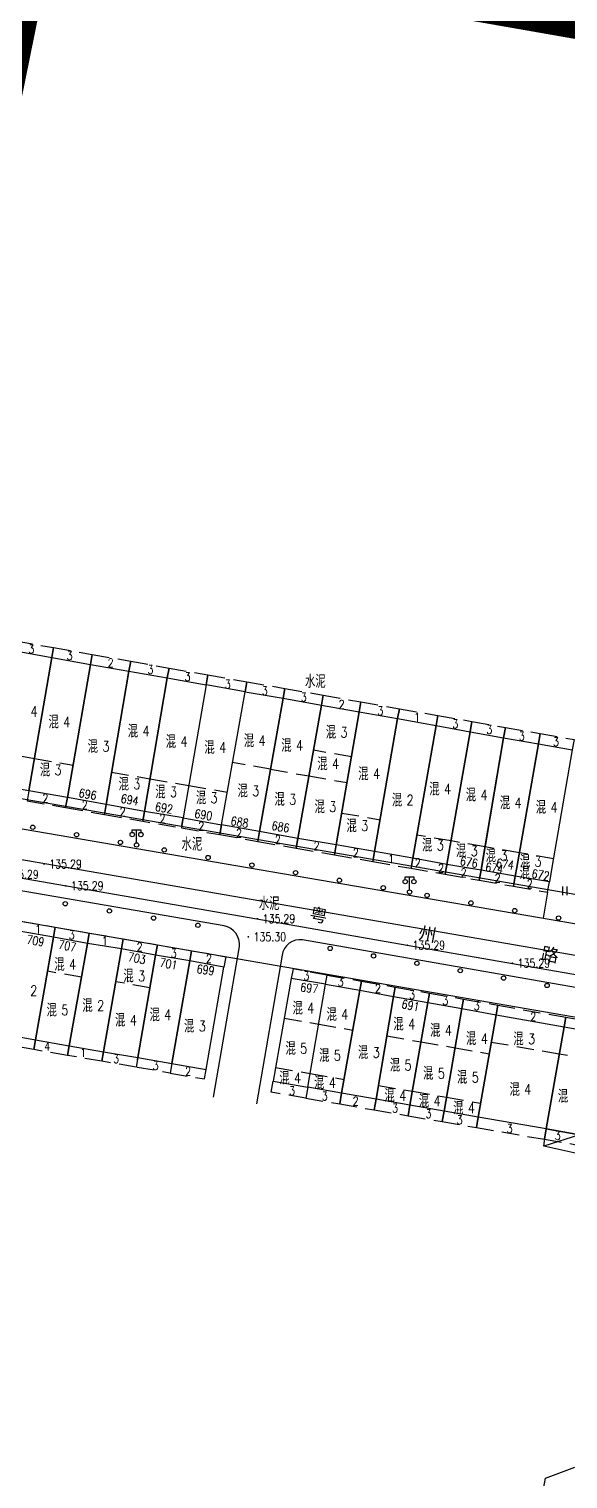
# Model space of a CAD drawing. Extents: x 529262 to 576451, y 2694391 to 2717535.
# Drawn here: x 563023.8 to 563086.1, y 2710681.8 to 2710849.6 of the extents above; entities that cross this region are included whole.
import ezdxf
from ezdxf.enums import TextEntityAlignment as Align
from ezdxf.xclip import XClip

# ---------------------------------------------------------------- set-up
doc = ezdxf.new("R2010")
doc.units = 0
doc.header["$XCLIPFRAME"] = 0
doc.linetypes.add('X5', pattern=[3, 2, -1])
for name, color, linetype in [('DLDW', 8, 'Continuous'), ('DLSS', 4, 'Continuous'), ('GCD', 8, 'Continuous'), ('JMD', 8, 'Continuous'), ('PP-COM', 7, 'Continuous'), ('RD-中线', 40, 'Continuous'), ('RD-红线', 7, 'Continuous'), ('ZBTZ', 8, 'Continuous'), ('ZJ', 7, 'Continuous'), ('污水管径标注_W10-', 202, 'Continuous')]:
    doc.layers.add(name, color=color, linetype=linetype)
doc.styles.add('HZ', font='rs.shx', dxfattribs={"width": 0.8, "bigfont": 'hztxt.shx'})
doc.styles.add('等线体', font='simhei.ttf')
doc.linetypes.add('1161', pattern='A,0,[149,AAA.SHX,S=0.15,R=0,X=0,Y=0],-1.6', length=1.6)

# ---------------------------------------------------------------- blocks, each defined once
blk = doc.blocks.new('A$C19FD0107')
at = {"layer": 'RD-中线', "color": 8}
blk.add_lwpolyline([(-7433.31, 16268.2), (-7445.44, 16270.31, -0.00032), (-7446.07, 16270.42), (-7580.09, 16293.87, 0.002484), (-7581.56, 16294.12), (-7591.96, 16295.83, -0.002386), (-7593.37, 16296.07), (-7727.75, 16319.52, -0.004068), (-7730.15, 16319.96), (-7740.24, 16321.9, 0.004219), (-7742.73, 16322.35), (-7875.73, 16345.48, -0.003742), (-7877.94, 16345.88), (-7887.44, 16347.68, 0.004018), (-7889.81, 16348.11), (-8013.19, 16369.43)], format="xyb", dxfattribs=at)
at = {"layer": 'RD-红线', "color": 8}
for points in [[(-7993.14, 16373.07), (-7982.24, 16371.19), (-7897.23, 16356.5)], [(-7995.8, 16359.32), (-7985.02, 16357.46), (-7899.72, 16342.72)]]:
    blk.add_lwpolyline(points, dxfattribs=at)
blk = doc.blocks.new('gc170')
at = {"color": 8, "linetype": 'Continuous'}
blk.add_circle((0, 0), 0.5, dxfattribs=at)
blk = doc.blocks.new('gc097')
at = {"color": 8}
for p, q in [((-1, 2.9), (-1, 3.5)), ((-1, 3.5), (1, 3.5)), ((0, 0.5), (0, 3.5)), ((1, 3.5), (1, 2.9))]:
    blk.add_line(p, q, dxfattribs=at)
for centre in [(-1, 2.4), (0, 0), (1, 2.4)]:
    blk.add_circle(centre, 0.5, dxfattribs=at)
blk = doc.blocks.new('gc121')
at = {"color": 8}
for p, q in [((-0.5, -1), (-0.5, 1)), ((0.5, -1), (0.5, 1))]:
    blk.add_line(p, q, dxfattribs=at)
blk = doc.blocks.new('GC200')
at = {"linetype": 'Continuous', "const_width": 0.2, "flags": 128}
blk.add_lwpolyline([(-0.1, 0, 1), (0.1, 0, 1)], format="xyb", close=True, dxfattribs=at)

msp = doc.modelspace()

# ---------------------------------------------------------------- linework, layer by layer
at = {"layer": 'DLSS', "linetype": 'Continuous', "flags": 128}
for points, elevation in [([(562993.597, 2710785.957), (562991.84, 2710776.129), (562992.316, 2710773.852), (562993.231, 2710770.91), (562994.016, 2710769.167), (562995.724, 2710766.152), (562998.286, 2710763.228), (563001.2, 2710760.779), (563049.084, 2710752.568)], -529.896), ([(563049.084, 2710752.568), (563098.147, 2710744.155), (563105.131, 2710745.285), (563107.814, 2710746.406), (563112.144, 2710750.073), (563114.126, 2710752.568)], -529.896), ([(563053.084, 2710742.405), (563050.114, 2710725.207)], 135.294)]:
    msp.add_lwpolyline(points, dxfattribs=dict(at, elevation=elevation))
for points, elevation in [([(563045.154, 2710725.989), (563048.166, 2710743.403, 0.3785786), (563046.38, 2710745.816), (563008.54, 2710752.34), (563007.217, 2710752.568)], -526.335), ([(563087.056, 2710705.078), (563105.993, 2710702.044), (563107.565, 2710702.661), (563108.395, 2710703.999), (563110.425, 2710715.681), (563110.525, 2710716.441), (563109.629, 2710723.055, 0.2318642), (563103.307, 2710732.596), (563096.833, 2710736.406), (563094.286, 2710737.397), (563055.451, 2710744.196, 0.4117115), (563053.084, 2710742.405)], 135.294)]:
    msp.add_lwpolyline(points, format="xyb", dxfattribs=dict(at, elevation=elevation))
at = {"layer": 'JMD', "linetype": 'Continuous'}
msp.add_line((563087.476, 2710721.626), (563083.348, 2710720.311), dxfattribs=at)
at = {"layer": 'JMD', "linetype": 'X5'}
for points, elevation in [([(563022.042, 2710777.669), (563022.237, 2710778.777), (563026.657, 2710777.996), (563026.454, 2710776.846)], 135.71), ([(563026.454, 2710776.846), (563026.657, 2710777.996), (563031.125, 2710777.207), (563030.922, 2710776.057)], 135.613), ([(563030.922, 2710776.057), (563031.125, 2710777.207), (563035.58, 2710776.42), (563035.376, 2710775.264)], 135.613), ([(563035.376, 2710775.264), (563035.58, 2710776.42), (563040.012, 2710775.637), (563039.81, 2710774.493)], -527.225), ([(563039.81, 2710774.493), (563040.012, 2710775.637), (563044.506, 2710774.843), (563044.304, 2710773.698)], -527.075), ([(563044.304, 2710773.698), (563044.506, 2710774.843), (563049.008, 2710774.048), (563048.803, 2710772.886)], 135.878), ([(563048.803, 2710772.886), (563049.008, 2710774.048), (563053.397, 2710773.273), (563053.196, 2710772.132)], 135.878), ([(563053.196, 2710772.132), (563053.397, 2710773.273), (563057.828, 2710772.49), (563057.624, 2710771.334)], 135.878), ([(563057.624, 2710771.334), (563057.828, 2710772.49), (563062.2, 2710771.718), (563061.997, 2710770.568)], -526.935), ([(563061.997, 2710770.568), (563062.2, 2710771.718), (563066.648, 2710770.932), (563066.446, 2710769.785)], -526.949), ([(563066.446, 2710769.785), (563066.648, 2710770.932), (563071.095, 2710770.147), (563070.888, 2710768.975)], -526.949), ([(563070.888, 2710768.975), (563071.095, 2710770.147), (563075.033, 2710769.451), (563074.824, 2710768.264)], -526.974), ([(563074.824, 2710768.264), (563075.033, 2710769.451), (563078.909, 2710768.767), (563078.698, 2710767.569)], -527.261), ([(563078.698, 2710767.569), (563078.909, 2710768.767), (563082.941, 2710768.055), (563082.731, 2710766.865)], -527.17), ([(563082.731, 2710766.865), (563082.941, 2710768.055), (563086.846, 2710767.365), (563086.636, 2710766.182)], -527.17), ([(563023.797, 2710761.439), (563023.592, 2710760.273), (563028.059, 2710759.488), (563028.262, 2710760.645)], 135.613), ([(563028.262, 2710760.645), (563028.059, 2710759.488), (563032.532, 2710758.703), (563032.735, 2710759.859)], 135.613), ([(563032.735, 2710759.859), (563032.532, 2710758.703), (563036.966, 2710757.924), (563037.165, 2710759.056)], -527.225), ([(563041.651, 2710758.299), (563041.447, 2710757.138), (563045.876, 2710756.36), (563046.075, 2710757.491)], 135.878), ([(563046.075, 2710757.491), (563045.876, 2710756.36), (563050.294, 2710755.584), (563050.492, 2710756.71)], 135.878), ([(563050.492, 2710756.71), (563050.294, 2710755.584), (563054.714, 2710754.808), (563054.911, 2710755.927)], 135.877), ([(563054.911, 2710755.927), (563054.714, 2710754.808), (563059.154, 2710754.028), (563059.357, 2710755.18)], -526.935), ([(563059.357, 2710755.18), (563059.154, 2710754.028), (563063.572, 2710753.253), (563063.775, 2710754.409)], -526.949), ([(563063.775, 2710754.409), (563063.572, 2710753.253), (563068.012, 2710752.473), (563068.217, 2710753.641)], -526.949), ([(563067.47, 2710752.568), (563068.012, 2710752.473), (563068.028, 2710752.568)], -526.949), ([(563072.153, 2710752.903), (563071.956, 2710751.78), (563075.892, 2710751.089), (563076.093, 2710752.234)], -527.261), ([(563072.153, 2710752.903), (563072.094, 2710752.568)], -527.261), ([(563076.093, 2710752.234), (563075.892, 2710751.089), (563079.85, 2710750.394), (563080.053, 2710751.547)], 135.648), ([(563080.053, 2710751.547), (563079.85, 2710750.394), (563083.78, 2710749.704), (563083.995, 2710750.897)], 135.631), ([(563022.692, 2710745.192), (563022.893, 2710746.351), (563026.848, 2710745.665), (563026.645, 2710744.492)], 135.523), ([(563026.645, 2710744.492), (563026.848, 2710745.665), (563030.795, 2710744.981), (563030.588, 2710743.783)], 135.483), ([(563030.588, 2710743.783), (563030.795, 2710744.981), (563034.719, 2710744.301), (563034.517, 2710743.136)], 135.474), ([(563034.517, 2710743.136), (563034.719, 2710744.301), (563038.663, 2710743.617), (563038.458, 2710742.43)], 135.474), ([(563038.458, 2710742.43), (563038.663, 2710743.617), (563042.602, 2710742.934), (563042.398, 2710741.755)], 135.684), ([(563042.398, 2710741.755), (563042.602, 2710742.934), (563046.582, 2710742.244), (563046.368, 2710741.046)], 135.684), ([(563058.114, 2710739.047), (563058.304, 2710740.121), (563054.361, 2710740.819), (563054.149, 2710739.713)], 134.868), ([(563058.114, 2710739.047), (563058.304, 2710740.121), (563062.25, 2710739.423), (563062.061, 2710738.352)], 135.627), ([(563062.061, 2710738.352), (563062.25, 2710739.423), (563066.169, 2710738.729), (563065.977, 2710737.64)], 135.627), ([(563065.977, 2710737.64), (563066.169, 2710738.729), (563070.131, 2710738.028), (563069.942, 2710736.958)], 135.636), ([(563069.942, 2710736.958), (563070.131, 2710738.028), (563074.069, 2710737.331), (563073.876, 2710736.236)], 135.594), ([(563073.876, 2710736.236), (563074.069, 2710737.331), (563078.022, 2710736.631), (563077.825, 2710735.516)], 135.594), ([(563077.825, 2710735.516), (563078.022, 2710736.631), (563085.894, 2710735.238), (563085.701, 2710734.145)], 135.447), ([(563085.701, 2710734.145), (563085.894, 2710735.238), (563089.806, 2710734.546), (563089.612, 2710733.447)], 135.447), ([(563024.561, 2710732.642), (563024.363, 2710731.497), (563020.415, 2710732.178), (563020.616, 2710733.343)], 135.483), ([(563028.478, 2710731.946), (563028.284, 2710730.821), (563024.363, 2710731.497), (563024.561, 2710732.642)], 135.474), ([(563032.448, 2710731.254), (563032.255, 2710730.137), (563028.284, 2710730.821), (563028.478, 2710731.946)], 135.474), ([(563036.398, 2710730.574), (563036.205, 2710729.456), (563032.255, 2710730.137), (563032.448, 2710731.254)], 135.684), ([(563056.049, 2710727.143), (563055.831, 2710725.883), (563051.803, 2710726.578), (563052.054, 2710727.826)], 135.299), ([(563056.049, 2710727.143), (563055.831, 2710725.883), (563059.75, 2710725.206), (563059.967, 2710726.461)], 135.605), ([(563059.967, 2710726.461), (563059.75, 2710725.206), (563063.737, 2710724.518), (563063.954, 2710725.775)], 135.627), ([(563063.954, 2710725.775), (563063.737, 2710724.518), (563067.662, 2710723.841), (563067.875, 2710725.075)], 135.663), ([(563067.875, 2710725.075), (563067.662, 2710723.841), (563071.608, 2710723.16), (563071.819, 2710724.382)], 135.594), ([(563071.819, 2710724.382), (563071.608, 2710723.16), (563075.555, 2710722.479), (563075.764, 2710723.685)], 135.637), ([(563075.764, 2710723.685), (563075.555, 2710722.479), (563083.417, 2710721.122), (563083.625, 2710722.322)], 135.447), ([(563083.625, 2710722.322), (563083.417, 2710721.122), (563087.274, 2710720.456), (563087.476, 2710721.626)], 134.199)]:
    msp.add_lwpolyline(points, dxfattribs=dict(at, elevation=elevation))
at = {"layer": 'JMD', "linetype": 'Continuous', "flags": 128}
for points, elevation in [([(563022.042, 2710777.669), (563026.454, 2710776.846), (563023.797, 2710761.439), (563019.392, 2710762.21)], -527.367), ([(563028.262, 2710760.645), (563023.797, 2710761.439), (563026.454, 2710776.846), (563030.922, 2710776.057)], 135.613), ([(563030.922, 2710776.057), (563035.376, 2710775.264), (563032.735, 2710759.859), (563028.262, 2710760.645)], -527.299), ([(563035.376, 2710775.264), (563039.81, 2710774.493), (563037.165, 2710759.056), (563032.735, 2710759.859)], -527.225), ([(563039.81, 2710774.493), (563044.304, 2710773.698), (563041.651, 2710758.299), (563037.165, 2710759.056)], -527.075), ([(563041.651, 2710758.299), (563046.075, 2710757.491), (563048.803, 2710772.886), (563044.304, 2710773.698)], 135.878), ([(563048.803, 2710772.886), (563053.196, 2710772.132), (563050.492, 2710756.71), (563046.075, 2710757.491)], 135.878), ([(563053.196, 2710772.132), (563057.624, 2710771.334), (563054.911, 2710755.927), (563050.492, 2710756.71)], -526.935), ([(563057.624, 2710771.334), (563061.997, 2710770.568), (563059.357, 2710755.18), (563054.911, 2710755.927)], -526.961), ([(563061.997, 2710770.568), (563066.446, 2710769.785), (563063.775, 2710754.409), (563059.357, 2710755.18)], -526.949), ([(563066.446, 2710769.785), (563070.888, 2710768.975), (563068.217, 2710753.641), (563063.775, 2710754.409)], -526.974), ([(563070.888, 2710768.975), (563074.824, 2710768.264), (563072.153, 2710752.903), (563068.217, 2710753.641)], -527.299), ([(563074.824, 2710768.264), (563078.698, 2710767.569), (563076.093, 2710752.234), (563072.153, 2710752.903)], -527.261), ([(563026.645, 2710744.492), (563022.692, 2710745.192), (563020.616, 2710733.343), (563024.561, 2710732.642)], 135.523), ([(563030.588, 2710743.783), (563026.645, 2710744.492), (563024.561, 2710732.642), (563028.478, 2710731.946)], 135.483), ([(563034.517, 2710743.136), (563030.588, 2710743.783), (563028.478, 2710731.946), (563032.448, 2710731.254)], 135.474), ([(563038.458, 2710742.43), (563034.517, 2710743.136), (563032.448, 2710731.254), (563036.398, 2710730.574)], 135.74), ([(563042.398, 2710741.755), (563038.458, 2710742.43), (563036.398, 2710730.574), (563040.326, 2710729.89)], 135.684), ([(563042.398, 2710741.755), (563040.326, 2710729.89), (563044.304, 2710729.184), (563046.368, 2710741.046)], 135.684), ([(563054.149, 2710739.713), (563052.054, 2710727.826), (563056.049, 2710727.143), (563058.114, 2710739.047)], 135.659), ([(563058.114, 2710739.047), (563062.061, 2710738.352), (563059.967, 2710726.461), (563056.049, 2710727.143)], 135.627), ([(563062.061, 2710738.352), (563065.977, 2710737.64), (563063.954, 2710725.775), (563059.967, 2710726.461)], 135.636), ([(563065.977, 2710737.64), (563069.942, 2710736.958), (563067.875, 2710725.075), (563063.954, 2710725.775)], 135.663), ([(563069.942, 2710736.958), (563073.876, 2710736.236), (563071.819, 2710724.382), (563067.875, 2710725.075)], 135.594), ([(563073.876, 2710736.236), (563077.825, 2710735.516), (563075.764, 2710723.685), (563071.819, 2710724.382)], 135.637), ([(563077.825, 2710735.516), (563085.701, 2710734.145), (563083.625, 2710722.322), (563075.764, 2710723.685)], 135.447), ([(563085.701, 2710734.145), (563089.612, 2710733.447), (563087.476, 2710721.626), (563083.625, 2710722.322)], 135.538), ([(563087.476, 2710721.626), (563087.179, 2710719.49), (563083.348, 2710720.311), (563083.625, 2710722.322)], 134.199)]:
    msp.add_lwpolyline(points, close=True, dxfattribs=dict(at, elevation=elevation))
for points, elevation in [([(563076.149, 2710752.568), (563078.698, 2710767.569), (563082.731, 2710766.865), (563080.231, 2710752.568)], -527.17), ([(563080.231, 2710752.568), (563082.731, 2710766.865), (563086.636, 2710766.182), (563084.283, 2710752.568)], -527.218), ([(563076.149, 2710752.568), (563076.093, 2710752.234), (563074.126, 2710752.568)], -527.261), ([(563080.231, 2710752.568), (563080.053, 2710751.547), (563076.093, 2710752.234), (563076.149, 2710752.568)], -527.17), ([(563084.283, 2710752.568), (563083.995, 2710750.897), (563080.053, 2710751.547), (563080.231, 2710752.568)], -527.218)]:
    msp.add_lwpolyline(points, dxfattribs=dict(at, elevation=elevation))
at = {"layer": 'JMD', "linetype": 'X5', "flags": 128}
for points, elevation in [([(563020.031, 2710765.938), (563024.441, 2710765.177)], 135.71), ([(563024.441, 2710765.177), (563028.911, 2710764.406)], 135.71), ([(563061.102, 2710765.352), (563056.707, 2710766.126)], -517.033), ([(563033.373, 2710763.585), (563037.81, 2710762.825)], -527.225), ([(563051.758, 2710763.931), (563047.354, 2710764.712)], -517.033), ([(563051.758, 2710763.931), (563056.183, 2710763.152)], -517.033), ([(563056.183, 2710763.152), (563060.594, 2710762.395)], -517.033), ([(563037.81, 2710762.825), (563042.297, 2710762.052)], -527.225), ([(563042.297, 2710762.052), (563046.743, 2710761.264)], -527.225), ([(563037.165, 2710759.056), (563036.966, 2710757.924), (563041.447, 2710757.138), (563041.651, 2710758.299)], -527.075), ([(563059.988, 2710758.862), (563064.415, 2710758.093)], -526.949), ([(563072.626, 2710755.627), (563068.682, 2710756.314)], -527.218), ([(563076.553, 2710754.945), (563072.626, 2710755.627)], -527.218), ([(563080.529, 2710754.269), (563076.553, 2710754.945)], -527.218), ([(563068.217, 2710753.641), (563068.028, 2710752.568)], -527.299), ([(563084.459, 2710753.582), (563080.529, 2710754.269)], -527.218), ([(563068.028, 2710752.568), (563068.012, 2710752.473), (563071.956, 2710751.78), (563072.153, 2710752.903)], -527.299), ([(563072.094, 2710752.568), (563072.153, 2710752.903)], -527.299), ([(563029.889, 2710739.861), (563025.952, 2710740.553)], 135.474), ([(563037.802, 2710738.657), (563033.856, 2710739.344)], 135.684), ([(563053.343, 2710735.14), (563057.316, 2710734.451)], 135.56), ([(563057.316, 2710734.451), (563061.252, 2710733.758)], 135.56), ([(563065.198, 2710733.072), (563069.146, 2710732.385)], 135.56), ([(563069.146, 2710732.385), (563073.089, 2710731.701)], 135.56), ([(563073.089, 2710731.701), (563077.04, 2710731.012)], 135.56), ([(563085.141, 2710730.958), (563077.269, 2710732.329)], 134.199), ([(563040.326, 2710729.89), (563040.134, 2710728.778), (563036.205, 2710729.456), (563036.398, 2710730.574)], 135.684), ([(563089.038, 2710730.273), (563085.141, 2710730.958)], 134.199), ([(563052.336, 2710729.426), (563056.325, 2710728.734)], 135.625), ([(563056.325, 2710728.734), (563060.245, 2710728.044)], 135.625), ([(563064.223, 2710727.352), (563068.152, 2710726.669)], 135.625), ([(563068.152, 2710726.669), (563072.097, 2710725.984)], 135.625), ([(563072.097, 2710725.984), (563076.044, 2710725.296)], 135.625)]:
    msp.add_lwpolyline(points, dxfattribs=dict(at, elevation=elevation))
at = {"layer": 'JMD', "linetype": 'X5'}
msp.add_lwpolyline([(563040.326, 2710729.89), (563040.134, 2710728.778), (563044.11, 2710728.093), (563044.304, 2710729.184)], dxfattribs=at)
at = {"layer": 'PP-COM', "color": 8, "const_width": 3}
msp.add_lwpolyline([(563417.341, 2710556.693), (562978.055, 2710627.629), (563025.329, 2710860.726), (563456.913, 2710785.203), (563417.116, 2710556.733)], dxfattribs=at)
at = {"layer": 'ZBTZ', "linetype": '1161', "ltscale": 0.8, "elevation": 135.684, "flags": 128}
msp.add_lwpolyline([(563083.78, 2710749.704), (563083.266, 2710746.707)], dxfattribs=at)
at = {"layer": 'ZBTZ', "linetype": '1161', "elevation": 135.226, "flags": 128}
msp.add_lwpolyline([(563081.943, 2710673.289), (563083.542, 2710681.908), (563086.921, 2710683.173)], dxfattribs=at)
at = {"layer": '污水管径标注_W10-'}
msp.add_lwpolyline([(563020.619, 2710751.765), (563028.144, 2710750.454), (563050.174, 2710746.617), (563067.55, 2710743.59), (563079.729, 2710741.469), (563087.254, 2710740.158), (563106.957, 2710736.726), (563115.889, 2710735.17), (563126.658, 2710733.282), (563146.358, 2710729.83), (563158.137, 2710727.765), (563166.058, 2710726.376), (563185.757, 2710722.921), (563197.536, 2710720.855)], dxfattribs=at)

# ---------------------------------------------------------------- block references
at = {"layer": 'DLDW', "color": 252, "linetype": 'Continuous', "xscale": 0.5, "yscale": 0.5, "zscale": 0.5}
for p in [(563036.252, 2710755.177), (563067.82, 2710749.721)]:
    msp.add_blockref('gc097', p, dxfattribs=at)
at = {"layer": 'GCD', "linetype": 'Continuous'}
ref = msp.add_blockref('GC200', (563025.559, 2710752.964, 135.294), dxfattribs=dict(at, xscale=0.5, yscale=0.5))
ref.add_attrib('height', '135.29', dxfattribs={"linetype": 'Continuous', "height": 1, "style": 'HZ', "width": 0.8}).set_placement((563026.159, 2710752.964, 135.294), align=Align.MIDDLE_LEFT)
ref = msp.add_blockref('GC200', (563020.575, 2710751.769, 135.29), dxfattribs=dict(at, xscale=0.5, yscale=0.5, zscale=0.5))
ref.add_attrib('height', '135.29', dxfattribs={"linetype": 'Continuous', "height": 1, "style": 'HZ', "width": 0.8}).set_placement((563021.175, 2710751.769, 135.29), align=Align.MIDDLE_LEFT)
ref = msp.add_blockref('GC200', (563028.07, 2710750.441, 135.29), dxfattribs=dict(at, xscale=0.5, yscale=0.5, zscale=0.5))
ref.add_attrib('height', '135.29', dxfattribs={"linetype": 'Continuous', "height": 1, "style": 'HZ', "width": 0.8}).set_placement((563028.67, 2710750.441, 135.29), align=Align.MIDDLE_LEFT)
ref = msp.add_blockref('GC200', (563050.239, 2710746.633, 135.29), dxfattribs=dict(at, xscale=0.5, yscale=0.5, zscale=0.5))
ref.add_attrib('height', '135.29', dxfattribs={"linetype": 'Continuous', "height": 1, "style": 'HZ', "width": 0.8}).set_placement((563050.839, 2710746.633, 135.29), align=Align.MIDDLE_LEFT)
ref = msp.add_blockref('GC200', (563049.181, 2710744.54, 135.297), dxfattribs=dict(at, xscale=0.5, yscale=0.5))
ref.add_attrib('height', '135.30', dxfattribs={"linetype": 'Continuous', "height": 1, "style": 'HZ', "width": 0.8}).set_placement((563049.781, 2710744.54, 135.297), align=Align.MIDDLE_LEFT)
ref = msp.add_blockref('GC200', (563067.568, 2710743.57, 135.29), dxfattribs=dict(at, xscale=0.5, yscale=0.5, zscale=0.5))
ref.add_attrib('height', '135.29', dxfattribs={"linetype": 'Continuous', "height": 1, "style": 'HZ', "width": 0.8}).set_placement((563068.168, 2710743.57, 135.29), align=Align.MIDDLE_LEFT)
ref = msp.add_blockref('GC200', (563079.709, 2710741.497, 135.29), dxfattribs=dict(at, xscale=0.5, yscale=0.5, zscale=0.5))
ref.add_attrib('height', '135.29', dxfattribs={"linetype": 'Continuous', "height": 1, "style": 'HZ', "width": 0.8}).set_placement((563080.309, 2710741.497, 135.29), align=Align.MIDDLE_LEFT)
at = {"layer": 'PP-COM'}
ref = msp.add_blockref('A$C19FD0107', (570997.993, 2694390.603), dxfattribs=at)
XClip(ref).set_block_clipping_path([(-9366.4383134884, 14428.6043910822), (-3328.4480743363, 17452.7484863754)])
at = {"layer": 'ZBTZ', "linetype": 'Continuous'}
for p, xscale, yscale, zscale, rotation in [((563024.258, 2710757.221), 0.4999999999795068, 0.4999999999795068, 0.4999999999795068, 350.183531617693), ((563029.324, 2710756.345), 0.4999999999795068, 0.4999999999795068, 0.4999999999795068, 350.183531617693), ((563034.39, 2710755.468), 0.4999999999795068, 0.4999999999795068, 0.4999999999795068, 350.183531617693), ((563039.456, 2710754.592), 0.4999999999795068, 0.4999999999795068, 0.4999999999795068, 350.183531617693), ((563044.522, 2710753.715), 0.4999999999795068, 0.4999999999795068, 0.4999999999795068, 350.183531617693), ((563049.588, 2710752.839), 0.4999999999795068, 0.4999999999795068, 0.4999999999795068, 350.183531617693), ((563054.654, 2710751.962), 0.4999999999795068, 0.4999999999795068, 0.4999999999795068, 350.183531617693), ((563059.719, 2710751.086), 0.4999999999795068, 0.4999999999795068, 0.4999999999795068, 350.183531617693), ((563064.785, 2710750.209), 0.4999999999795068, 0.4999999999795068, 0.4999999999795068, 350.183531617693), ((563028.01, 2710748.364), 0.4999999999499374, 0.4999999999499374, 0.4999999999499374, 350.8035224520166), ((563069.851, 2710749.333), 0.4999999999795068, 0.4999999999795068, 0.4999999999795068, 350.183531617693), ((563074.917, 2710748.456), 0.4999999999795068, 0.4999999999795068, 0.4999999999795068, 350.183531617693), ((563033.122, 2710747.536), 0.4999999999499374, 0.4999999999499374, 0.4999999999499374, 350.8035224520166), ((563038.233, 2710746.709), 0.4999999999499374, 0.4999999999499374, 0.4999999999499374, 350.8035224520166), ((563079.983, 2710747.58), 0.4999999999795068, 0.4999999999795068, 0.4999999999795068, 350.183531617693), ((563085.049, 2710746.703), 0.4999999999795068, 0.4999999999795068, 0.4999999999795068, 350.183531617693), ((563043.345, 2710745.881), 0.4999999999499374, 0.4999999999499374, 0.4999999999499374, 350.8035224520166), ((563058.644, 2710743.198), 0.4999999999678861, 0.4999999999678861, 0.4999999999678861, 170.2936048728863), ((563063.659, 2710742.34), 0.4999999999678861, 0.4999999999678861, 0.4999999999678861, 170.2936048728863), ((563068.674, 2710741.482), 0.4999999999678861, 0.4999999999678861, 0.4999999999678861, 170.2936048728863), ((563073.689, 2710740.625), 0.4999999999678861, 0.4999999999678861, 0.4999999999678861, 170.2936048728863), ((563078.704, 2710739.767), 0.4999999999678861, 0.4999999999678861, 0.4999999999678861, 170.2936048728863), ((563083.719, 2710738.909), 0.4999999999678861, 0.4999999999678861, 0.4999999999678861, 170.2936048728863)]:
    msp.add_blockref('gc170', p, dxfattribs=dict(at, xscale=xscale, yscale=yscale, zscale=zscale, rotation=rotation))
at = {"layer": 'ZBTZ', "linetype": 'Continuous', "xscale": 0.5, "yscale": 0.5}
msp.add_blockref('gc121', (563085.786, 2710749.878), dxfattribs=at)

# ---------------------------------------------------------------- texts
at = {"layer": 'JMD', "linetype": 'Continuous', "style": 'HZ', "width": 0.8}
for s, p in [('4', (563023.991, 2710770.608)), ('4', (563027.777, 2710769.397)), ('4', (563036.938, 2710768.337)), ('3', (563059.834, 2710768.207)), ('3', (563032.3, 2710766.571)), ('4', (563041.33, 2710767.126)), ('4', (563045.797, 2710766.445)), ('4', (563050.36, 2710767.231)), ('4', (563054.687, 2710766.681)), ('4', (563058.857, 2710764.557)), ('3', (563026.773, 2710763.846)), ('4', (563063.592, 2710763.401)), ('3', (563035.878, 2710762.21)), ('3', (563040.118, 2710761.301)), ('3', (563049.632, 2710761.423)), ('4', (563071.802, 2710761.634)), ('4', (563076.022, 2710760.95)), ('3', (563044.812, 2710760.62)), ('3', (563053.901, 2710760.448)), ('3', (563058.536, 2710759.594)), ('2', (563067.48, 2710760.365)), ('4', (563079.956, 2710760.038)), ('4', (563084.118, 2710759.525)), ('3', (563062.225, 2710757.392)), ('3', (563070.963, 2710755.144)), ('3', (563074.89, 2710754.474)), ('3', (563078.323, 2710753.915)), ('3', (563082.276, 2710753.269)), ('4', (563028.446, 2710741.344)), ('3', (563036.431, 2710740.01)), ('2', (563023.961, 2710738.313)), ('5', (563027.549, 2710736.067)), ('2', (563031.69, 2710736.587)), ('4', (563055.992, 2710736.289)), ('4', (563035.47, 2710734.894)), ('4', (563039.459, 2710735.514)), ('3', (563043.441, 2710734.208)), ('4', (563059.924, 2710735.566)), ('4', (563067.651, 2710734.437)), ('4', (563071.899, 2710733.714)), ('4', (563076.056, 2710732.765)), ('3', (563081.521, 2710732.733)), ('5', (563055.179, 2710731.636)), ('5', (563059.065, 2710730.822)), ('3', (563063.56, 2710731.152)), ('5', (563067.244, 2710729.693)), ('4', (563054.456, 2710728.202)), ('4', (563058.478, 2710727.66)), ('5', (563071.085, 2710728.744)), ('5', (563075.017, 2710728.292)), ('4', (563066.612, 2710726.169)), ('4', (563081.085, 2710726.889)), ('4', (563070.588, 2710725.537)), ('4', (563074.565, 2710724.723))]:
    msp.add_text(s, height=1.2, dxfattribs=at).set_placement(p, align=Align.MIDDLE_LEFT)
for p in [(563027.277, 2710769.397), (563036.438, 2710768.337), (563049.86, 2710767.231), (563059.334, 2710768.207), (563031.8, 2710766.571), (563040.83, 2710767.126), (563045.297, 2710766.445), (563054.187, 2710766.681), (563058.357, 2710764.557), (563026.273, 2710763.846), (563035.378, 2710762.21), (563063.092, 2710763.401), (563039.618, 2710761.301), (563044.312, 2710760.62), (563049.132, 2710761.423), (563071.302, 2710761.634), (563075.522, 2710760.95), (563053.401, 2710760.448), (563058.036, 2710759.594), (563066.98, 2710760.365), (563079.456, 2710760.038), (563083.618, 2710759.525), (563061.725, 2710757.392), (563070.463, 2710755.144), (563074.39, 2710754.474), (563077.823, 2710753.915), (563081.776, 2710753.269), (563081.735, 2710751.943), (563027.946, 2710741.344), (563035.931, 2710740.01), (563027.049, 2710736.067), (563031.19, 2710736.587), (563038.959, 2710735.514), (563055.492, 2710736.289), (563059.424, 2710735.566), (563034.97, 2710734.894), (563042.941, 2710734.208), (563067.151, 2710734.437), (563071.399, 2710733.714), (563075.556, 2710732.765), (563081.021, 2710732.733), (563054.679, 2710731.636), (563058.565, 2710730.822), (563063.06, 2710731.152), (563066.744, 2710729.693), (563070.585, 2710728.744), (563053.956, 2710728.202), (563057.978, 2710727.66), (563074.517, 2710728.292), (563066.112, 2710726.169), (563070.088, 2710725.537), (563080.585, 2710726.889), (563086.171, 2710726.097), (563074.065, 2710724.723)]:
    msp.add_text('混', height=1.5, dxfattribs=at).set_placement(p, align=Align.MIDDLE_RIGHT)
at = {"layer": 'ZJ', "color": 8, "linetype": 'Continuous', "style": 'HZ', "width": 0.8}
for s, height, p in [('3', 1, (563024.086, 2710777.839)), ('3', 1, (563028.518, 2710777.072)), ('2', 1, (563033.264, 2710776.234)), ('3', 1, (563037.868, 2710775.464)), ('3', 1, (563042.155, 2710774.639)), ('水泥', 1.5, (563056.929, 2710774.166)), ('3', 1, (563046.805, 2710773.772)), ('3', 1, (563051.09, 2710773.016)), ('3', 1, (563055.594, 2710772.276)), ('2', 1, (563059.974, 2710771.429)), ('3', 1, (563064.457, 2710770.691)), ('1', 1, (563068.693, 2710769.958)), ('3', 1, (563073.13, 2710769.176)), ('3', 1, (563077.06, 2710768.518)), ('3', 1, (563080.802, 2710767.762)), ('3', 1, (563084.753, 2710767.113)), ('2', 1, (563025.723, 2710760.589, -136.343)), ('2', 1, (563030.271, 2710759.806, -136.343)), ('2', 1, (563034.642, 2710759.007, -136.343)), ('2', 1, (563039.253, 2710758.233, -136.343)), ('2', 1, (563043.753, 2710757.348, -136.343)), ('2', 1, (563048.093, 2710756.522, -136.343)), ('水泥', 1.5, (563042.654, 2710755.333)), ('2', 1, (563052.594, 2710755.786, -136.343)), ('2', 1, (563057.078, 2710755.061, -136.343)), ('2', 1, (563061.618, 2710754.274, -136.343)), ('1', 1, (563065.685, 2710753.545, -136.343)), ('2', 1, (563068.777, 2710753.105, -136.343)), ('2', 1, (563071.457, 2710752.473, -136.343)), ('2', 1, (563074.086, 2710751.942, -136.343)), ('2', 1, (563078.015, 2710751.338, -136.343)), ('2', 1, (563081.727, 2710750.676, -136.343)), ('水泥', 1.5, (563051.589, 2710748.467)), ('1', 1, (563024.866, 2710745.41)), ('3', 1, (563028.765, 2710744.763)), ('1', 1, (563032.587, 2710744.06)), ('2', 1, (563036.623, 2710743.365)), ('3', 1, (563040.557, 2710742.655)), ('2', 1, (563044.622, 2710742.017)), ('3', 1, (563055.901, 2710740.03)), ('3', 1, (563059.852, 2710739.335)), ('2', 1, (563064.171, 2710738.571)), ('3', 1, (563068.12, 2710737.845)), ('3', 1, (563071.966, 2710737.162, -134.868)), ('3', 1, (563075.59, 2710736.569, -134.868)), ('2', 1, (563082.121, 2710735.305, -134.868)), ('4', 1, (563025.92, 2710731.882)), ('1', 1, (563030.091, 2710731.162)), ('3', 1, (563033.901, 2710730.441)), ('3', 1, (563038.472, 2710729.645)), ('2', 1, (563042.22, 2710728.994)), ('3', 1, (563054.24, 2710726.721)), ('3', 1, (563058.024, 2710726.123)), ('2', 1, (563061.594, 2710725.532)), ('3', 1, (563066.153, 2710724.723)), ('3', 1, (563070.02, 2710724.08)), ('3', 1, (563073.616, 2710723.356)), ('3', 1, (563079.394, 2710722.374)), ('3', 1, (563084.945, 2710721.56))]:
    msp.add_text(s, height=height, dxfattribs=at).set_placement(p, align=Align.MIDDLE)
for s, rotation, p in [('696', 350.16225, (563030.614, 2710761.033)), ('694', 350.16225, (563035.47, 2710760.389)), ('692', 350.16225, (563039.434, 2710759.448)), ('690', 350.16225, (563043.992, 2710758.655)), ('688', 350.16225, (563048.175, 2710757.808)), ('686', 350.16225, (563052.909, 2710757.264)), ('676', 350.16225, (563074.692, 2710753.177)), ('674', 350.16225, (563077.632, 2710752.479)), ('674', 350.16225, (563078.874, 2710752.957)), ('672', 350.16225, (563082.979, 2710751.711)), ('709', 350.26464, (563024.568, 2710744.089)), ('707', 349.76803, (563028.249, 2710743.494)), ('703', 348.44652, (563036.295, 2710742.061)), ('701', 349.25945, (563039.959, 2710741.412)), ('699', 351.99322, (563044.243, 2710740.717)), ('697', 352.99201, (563056.225, 2710738.613)), ('691', 348.39038, (563067.937, 2710736.599))]:
    msp.add_text(s, height=1, rotation=rotation, dxfattribs=at).set_placement(p, align=Align.MIDDLE)
at = {"layer": 'ZJ', "color": 8, "linetype": 'Continuous', "style": '等线体'}
for s, p in [('粤', (563057.32, 2710747.094)), ('州', (563069.904, 2710744.868)), ('路', (563084.077, 2710742.511))]:
    msp.add_text(s, height=1.5, rotation=349.41208, dxfattribs=at).set_placement(p, align=Align.MIDDLE)

doc.saveas('drawing.dxf')
